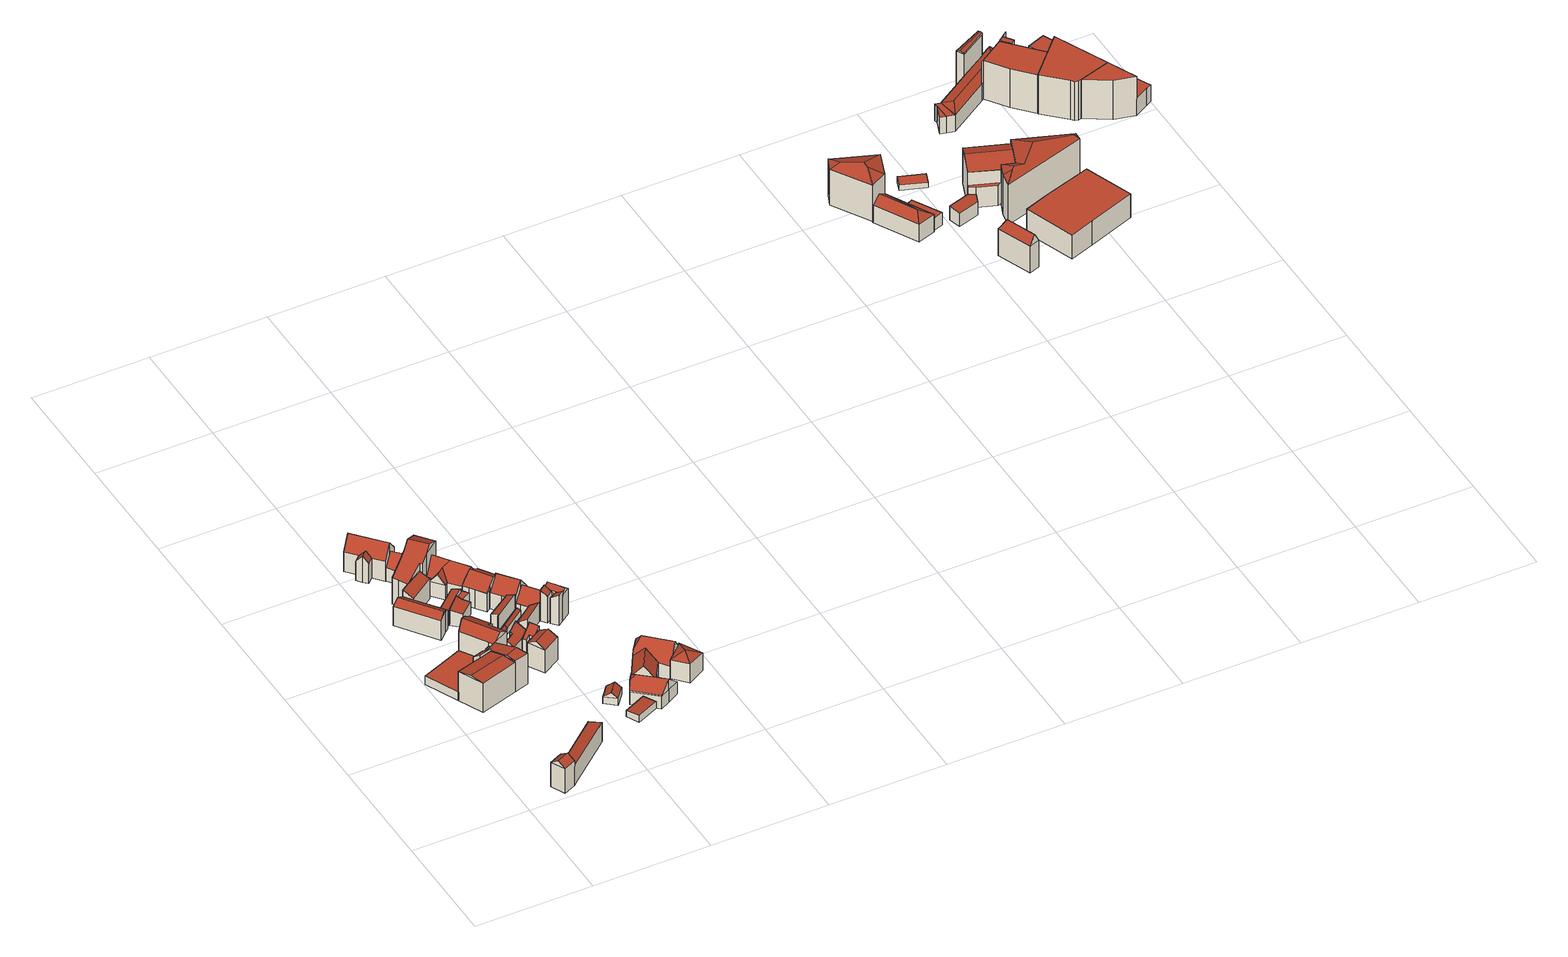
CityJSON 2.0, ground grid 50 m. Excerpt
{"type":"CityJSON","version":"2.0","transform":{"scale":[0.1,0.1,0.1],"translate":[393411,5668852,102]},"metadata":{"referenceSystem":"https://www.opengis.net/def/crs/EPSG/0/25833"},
"CityObjects":{
"building1":{"type":"Building","attributes":{"Dachtyp_tdc":"tdcGableRoof","Gemeindeschluessel":14627140,"Dachneigung":34.64,"QualitaetDacherkennung":59,"Geometrietyp2DReferenz":"3000","function":"31001_9998","roofType":"3100","measuredHeight":14.15},"geometry":[{"type":"MultiSurface","lod":"2","boundaries":[[[0,1,2,3]],[[1,4,5,2]],[[4,6,7,5]],[[6,0,3,7]],[[4,1,8]],[[0,6,9]],[[1,0,9,8]],[[6,4,8,9]],[[3,2,5,7]]],"semantics":{"surfaces":[{"type":"WallSurface"},{"type":"RoofSurface"},{"type":"GroundSurface"}],"values":[0,0,0,0,0,0,1,1,2]}}]},
"building2":{"type":"Building","attributes":{"Dachtyp_tdc":"tdcPolyFlatRoof","Gemeindeschluessel":14627140,"Dachneigung":19.7,"QualitaetDacherkennung":82,"Geometrietyp2DReferenz":"3000","function":"31001_9998","roofType":"2100","measuredHeight":9.51},"geometry":[{"type":"MultiSurface","lod":"2","boundaries":[[[10,11,12,13]],[[11,14,15,12]],[[14,16,17,15]],[[16,18,19,17]],[[18,10,13,19]],[[18,16,14,11,10]],[[13,12,15,17,19]]],"semantics":{"surfaces":[{"type":"WallSurface"},{"type":"RoofSurface"},{"type":"GroundSurface"}],"values":[0,0,0,0,0,1,2]}}]},
"building3":{"type":"Building","attributes":{"Dachtyp_tdc":"tdcPolyFlatRoof","Gemeindeschluessel":14627140,"Dachneigung":0,"QualitaetDacherkennung":61,"Geometrietyp2DReferenz":"3000","function":"31001_9998","roofType":"1000","measuredHeight":4.23},"geometry":[{"type":"MultiSurface","lod":"2","boundaries":[[[20,21,22,23]],[[21,24,25,22]],[[24,26,27,25]],[[26,28,29,27]],[[28,30,31,29]],[[30,32,33,31]],[[32,20,23,33]],[[32,30,28,26,24,21,20]],[[23,22,25,27,29,31,33]]],"semantics":{"surfaces":[{"type":"WallSurface"},{"type":"RoofSurface"},{"type":"GroundSurface"}],"values":[0,0,0,0,0,0,0,1,2]}}]},
"building4":{"type":"Building","attributes":{"Gemeindeschluessel":14627140,"Geometrietyp2DReferenz":"3000","function":"31001_9998","roofType":"9999"},"children":["building4-1","building4-2"]},
"building4-1":{"type":"BuildingPart","attributes":{"Dachtyp_tdc":"tdcPolyFlatRoof","Dachneigung":37.19,"QualitaetDacherkennung":50,"Geometrietyp2DReferenz":"3000","roofType":"2100","measuredHeight":15.18},"parents":["building4"],"geometry":[{"type":"MultiSurface","lod":"2","boundaries":[[[34,35,23,22,36]],[[35,37,33,23]],[[37,38,39,40,33]],[[38,37,35,34]],[[22,23,33,40]],[[36,39,38,34]],[[22,40,39,36]]],"semantics":{"surfaces":[{"type":"WallSurface"},{"type":"RoofSurface"},{"type":"GroundSurface"},{"type":"ClosureSurface"}],"values":[0,0,0,1,2,0,3]}}]},
"building4-2":{"type":"BuildingPart","attributes":{"Dachtyp_tdc":"tdcGableRoof","Dachneigung":10.59,"QualitaetDacherkennung":47,"Geometrietyp2DReferenz":"3000","roofType":"3100","measuredHeight":15.2},"parents":["building4"],"geometry":[{"type":"MultiSurface","lod":"2","boundaries":[[[39,41,42,40]],[[41,43,44,42]],[[43,45,25,44]],[[41,39,46]],[[45,43,47]],[[39,36,45,47,46]],[[43,41,46,47]],[[25,22,40,42,44]],[[22,25,45,36]],[[40,22,36,39]]],"semantics":{"surfaces":[{"type":"WallSurface"},{"type":"RoofSurface"},{"type":"GroundSurface"},{"type":"ClosureSurface"}],"values":[0,0,0,0,0,1,1,2,0,3]}}]},
"building5":{"type":"Building","attributes":{"Dachtyp_tdc":"tdcFreeFormRoof","Gemeindeschluessel":14627140,"Dachneigung":32.41,"QualitaetDacherkennung":77,"Geometrietyp2DReferenz":"3000","function":"31001_9998","roofType":"5000","measuredHeight":11.46},"geometry":[{"type":"MultiSurface","lod":"2","boundaries":[[[48,49,50,51]],[[49,52,53,50]],[[52,54,55,53]],[[54,56,57,55]],[[56,58,59,57]],[[58,48,51,59]],[[56,60,61,58]],[[54,52,49,48,61,60]],[[56,54,60]],[[48,58,61]],[[51,50,53,55,57,59]]],"semantics":{"surfaces":[{"type":"WallSurface"},{"type":"RoofSurface"},{"type":"GroundSurface"}],"values":[0,0,0,0,0,0,1,1,0,0,2]}}]},
"building6":{"type":"Building","attributes":{"Gemeindeschluessel":14627140,"Geometrietyp2DReferenz":"3000","function":"31001_9998","roofType":"9999"},"children":["building6-1","building6-2"]},
"building6-1":{"type":"BuildingPart","attributes":{"Dachtyp_tdc":"tdcGableRoof","Dachneigung":10.25,"QualitaetDacherkennung":32,"Geometrietyp2DReferenz":"3000","roofType":"3100","measuredHeight":15.79},"parents":["building6"],"geometry":[{"type":"MultiSurface","lod":"2","boundaries":[[[62,63,64,65]],[[63,66,67,68,64]],[[69,62,65,70]],[[66,63,71]],[[62,69,72]],[[63,62,72,71]],[[69,66,71,72]],[[65,64,68,73,70]],[[69,70,73,74,67,66]],[[74,73,68,67]]],"semantics":{"surfaces":[{"type":"WallSurface"},{"type":"RoofSurface"},{"type":"GroundSurface"},{"type":"ClosureSurface"}],"values":[0,0,0,0,0,1,1,2,0,3]}}]},
"building6-2":{"type":"BuildingPart","attributes":{"Dachtyp_tdc":"tdcPolyFlatRoof","Dachneigung":0,"QualitaetDacherkennung":42,"Geometrietyp2DReferenz":"3000","roofType":"1000","measuredHeight":11.57},"parents":["building6"],"geometry":[{"type":"MultiSurface","lod":"2","boundaries":[[[75,76,77,78]],[[76,74,73,77]],[[67,75,78,68]],[[67,74,76,75]],[[78,77,73,68]],[[68,73,74,67]]],"semantics":{"surfaces":[{"type":"WallSurface"},{"type":"RoofSurface"},{"type":"GroundSurface"},{"type":"ClosureSurface"}],"values":[0,0,0,1,2,3]}}]},
"building7":{"type":"Building","attributes":{"Dachtyp_tdc":"tdcFreeFormRoof","Gemeindeschluessel":14627140,"Dachneigung":32.97,"QualitaetDacherkennung":55,"Geometrietyp2DReferenz":"3000","function":"31001_9998","roofType":"5000","measuredHeight":16.34},"geometry":[{"type":"MultiSurface","lod":"2","boundaries":[[[79,80,81,82]],[[80,83,84,81]],[[83,85,70,84]],[[85,86,73,70]],[[86,87,77,73]],[[87,88,89,77]],[[88,90,91,89]],[[90,92,93,91]],[[92,94,95,93]],[[94,79,82,95]],[[87,86,85,96,97,88]],[[96,83,80,79,94,92,90,97]],[[85,83,96]],[[90,88,97]],[[82,81,84,70,73,77,89,91,93,95]]],"semantics":{"surfaces":[{"type":"WallSurface"},{"type":"RoofSurface"},{"type":"GroundSurface"}],"values":[0,0,0,0,0,0,0,0,0,0,1,1,0,0,2]}}]},
"building8":{"type":"Building","attributes":{"Dachtyp_tdc":"tdcPolyFlatRoof","Gemeindeschluessel":14627140,"Dachneigung":30.87,"QualitaetDacherkennung":63,"Geometrietyp2DReferenz":"3000","function":"31001_9998","roofType":"2100","measuredHeight":12.41},"geometry":[{"type":"MultiSurface","lod":"2","boundaries":[[[98,99,51,50]],[[99,100,101,51]],[[100,102,103,101]],[[102,104,105,103]],[[104,106,107,105]],[[106,98,50,107]],[[106,104,102,100,99,98]],[[50,51,101,103,105,107]]],"semantics":{"surfaces":[{"type":"WallSurface"},{"type":"RoofSurface"},{"type":"GroundSurface"}],"values":[0,0,0,0,0,0,1,2]}}]},
"building9":{"type":"Building","attributes":{"Gemeindeschluessel":14627140,"Geometrietyp2DReferenz":"3000","function":"31001_9998","roofType":"9999"},"children":["building9-1","building9-2"]},
"building9-1":{"type":"BuildingPart","attributes":{"Dachtyp_tdc":"tdcGableRoof","Dachneigung":47.04,"QualitaetDacherkennung":66,"Geometrietyp2DReferenz":"3000","roofType":"3100","measuredHeight":12.39},"parents":["building9"],"geometry":[{"type":"MultiSurface","lod":"2","boundaries":[[[108,109,110,111]],[[109,112,113,110]],[[112,114,115,113]],[[116,108,111,117]],[[118,119,114,112,109]],[[109,108,116,120,118]],[[111,110,113,115,121,117]],[[122,119,118]],[[121,115,114,119,122]],[[120,122,118]],[[121,122,120,116,117]]],"semantics":{"surfaces":[{"type":"WallSurface"},{"type":"RoofSurface"},{"type":"GroundSurface"},{"type":"ClosureSurface"}],"values":[0,0,0,0,1,1,2,0,3,0,3]}}]},
"building9-2":{"type":"BuildingPart","attributes":{"Dachtyp_tdc":"tdcGableRoof","Dachneigung":50.44,"QualitaetDacherkennung":79,"Geometrietyp2DReferenz":"3000","roofType":"3100","measuredHeight":15.25},"parents":["building9"],"geometry":[{"type":"MultiSurface","lod":"2","boundaries":[[[123,115,114]],[[123,124,125,115]],[[124,126,127,125]],[[126,128,129,127]],[[128,130,131,129]],[[130,132,133,131]],[[132,134,135,133]],[[134,120,117,135]],[[120,116,117]],[[132,130,128,126]],[[126,124,123,119,122,120,134,132]],[[121,115,125,127,129,131,133,135,117]],[[114,119,123]],[[115,121,122,119,114]],[[121,117,116,120,122]]],"semantics":{"surfaces":[{"type":"WallSurface"},{"type":"RoofSurface"},{"type":"GroundSurface"},{"type":"ClosureSurface"}],"values":[0,0,0,0,0,0,0,0,0,1,1,2,0,3,3]}}]},
"building10":{"type":"Building","attributes":{"Dachtyp_tdc":"tdcPolyFlatRoof","Gemeindeschluessel":14627140,"Dachneigung":6.23,"QualitaetDacherkennung":69,"Geometrietyp2DReferenz":"3000","function":"31001_9998","roofType":"2100","measuredHeight":4.16},"geometry":[{"type":"MultiSurface","lod":"2","boundaries":[[[136,137,138,139]],[[137,140,141,138]],[[140,142,143,141]],[[142,144,145,143]],[[144,146,147,145]],[[146,148,149,147]],[[148,150,151,149]],[[150,136,139,151]],[[150,148,146,144,142,140,137,136]],[[139,138,141,143,145,147,149,151]]],"semantics":{"surfaces":[{"type":"WallSurface"},{"type":"RoofSurface"},{"type":"GroundSurface"}],"values":[0,0,0,0,0,0,0,0,1,2]}}]},
"building11":{"type":"Building","attributes":{"Dachtyp_tdc":"tdcPolyFlatRoof","Gemeindeschluessel":14627140,"Dachneigung":0,"QualitaetDacherkennung":9,"Geometrietyp2DReferenz":"3000","function":"31001_9998","roofType":"1000","measuredHeight":3},"geometry":[{"type":"MultiSurface","lod":"2","boundaries":[[[152,153,154,155]],[[153,156,157,154]],[[156,158,159,157]],[[158,160,161,159]],[[160,162,163,161]],[[162,152,155,163]],[[162,160,158,156,153,152]],[[155,154,157,159,161,163]]],"semantics":{"surfaces":[{"type":"WallSurface"},{"type":"RoofSurface"},{"type":"GroundSurface"}],"values":[0,0,0,0,0,0,1,2]}}]},
"building12":{"type":"Building","attributes":{"Dachtyp_tdc":"tdcPolyFlatRoof","Gemeindeschluessel":14627140,"Dachneigung":12.43,"QualitaetDacherkennung":60,"Geometrietyp2DReferenz":"3000","function":"31001_9998","roofType":"2100","measuredHeight":7.39},"geometry":[{"type":"MultiSurface","lod":"2","boundaries":[[[164,165,166,167]],[[165,168,169,166]],[[168,170,171,169]],[[170,172,173,171]],[[172,164,167,173]],[[172,170,168,165,164]],[[167,166,169,171,173]]],"semantics":{"surfaces":[{"type":"WallSurface"},{"type":"RoofSurface"},{"type":"GroundSurface"}],"values":[0,0,0,0,0,1,2]}}]},
"building13":{"type":"Building","attributes":{"Dachtyp_tdc":"tdcPolyFlatRoof","Gemeindeschluessel":14627140,"Dachneigung":12.96,"QualitaetDacherkennung":74,"Geometrietyp2DReferenz":"3000","function":"31001_9998","roofType":"2100","measuredHeight":7.44},"geometry":[{"type":"MultiSurface","lod":"2","boundaries":[[[174,175,176,177]],[[175,178,179,176]],[[178,180,181,179]],[[180,182,183,181]],[[182,174,177,183]],[[182,180,178,175,174]],[[177,176,179,181,183]]],"semantics":{"surfaces":[{"type":"WallSurface"},{"type":"RoofSurface"},{"type":"GroundSurface"}],"values":[0,0,0,0,0,1,2]}}]},
"building14":{"type":"Building","attributes":{"Dachtyp_tdc":"tdcFreeFormRoof","Gemeindeschluessel":14627140,"Dachneigung":24.11,"QualitaetDacherkennung":52,"Geometrietyp2DReferenz":"3000","function":"31001_9998","roofType":"5000","measuredHeight":19.63},"geometry":[{"type":"MultiSurface","lod":"2","boundaries":[[[184,185,186,187]],[[185,188,189,186]],[[188,190,191,189]],[[190,192,193,191]],[[192,194,195,193]],[[194,196,197,195]],[[196,198,199,197]],[[198,200,201,199]],[[200,202,203,201]],[[202,204,205,203]],[[204,184,187,205]],[[198,196,206,207,188,185,184,204,202,200]],[[206,194,192,190,207]],[[196,194,206]],[[190,188,207]],[[187,186,189,191,193,195,197,199,201,203,205]]],"semantics":{"surfaces":[{"type":"WallSurface"},{"type":"RoofSurface"},{"type":"GroundSurface"}],"values":[0,0,0,0,0,0,0,0,0,0,0,1,1,0,0,2]}}]},
"building15":{"type":"Building","attributes":{"Dachtyp_tdc":"tdcPolyFlatRoof","Gemeindeschluessel":14627140,"Dachneigung":29.9,"QualitaetDacherkennung":61,"Geometrietyp2DReferenz":"3000","function":"31001_9998","roofType":"2100","measuredHeight":9.34},"geometry":[{"type":"MultiSurface","lod":"2","boundaries":[[[208,209,151,210]],[[209,211,149,151]],[[211,212,147,149]],[[212,213,145,147]],[[213,214,215,145]],[[214,216,217,215]],[[216,218,219,217]],[[218,208,210,219]],[[218,216,214,213,212,211,209,208]],[[210,151,149,147,145,215,217,219]]],"semantics":{"surfaces":[{"type":"WallSurface"},{"type":"RoofSurface"},{"type":"GroundSurface"}],"values":[0,0,0,0,0,0,0,0,1,2]}}]},
"building16":{"type":"Building","attributes":{"Dachtyp_tdc":"tdcGableRoof","Gemeindeschluessel":14627140,"Dachneigung":43.47,"QualitaetDacherkennung":67,"Geometrietyp2DReferenz":"3000","function":"31001_9998","roofType":"3100","measuredHeight":11.02},"geometry":[{"type":"MultiSurface","lod":"2","boundaries":[[[220,221,222,189]],[[221,223,224,222]],[[223,225,191,224]],[[225,220,189,191]],[[223,221,226]],[[220,225,227]],[[221,220,227,226]],[[225,223,226,227]],[[189,222,224,191]]],"semantics":{"surfaces":[{"type":"WallSurface"},{"type":"RoofSurface"},{"type":"GroundSurface"}],"values":[0,0,0,0,0,0,1,1,2]}}]},
"building17":{"type":"Building","attributes":{"Gemeindeschluessel":14627140,"Geometrietyp2DReferenz":"3000","function":"31001_9998","roofType":"9999"},"children":["building17-1","building17-2"]},
"building17-1":{"type":"BuildingPart","attributes":{"Dachtyp_tdc":"tdcGableRoof","Dachneigung":30.98,"QualitaetDacherkennung":49,"Geometrietyp2DReferenz":"3000","roofType":"3100","measuredHeight":13.5},"parents":["building17"],"geometry":[{"type":"MultiSurface","lod":"2","boundaries":[[[228,229,230,231]],[[229,232,233,230]],[[234,228,231,235]],[[232,229,236]],[[228,234,237]],[[229,228,237,236]],[[234,238,232,236,237]],[[231,230,233,239,235]],[[238,240,239,233,232]],[[234,235,239,240,238]]],"semantics":{"surfaces":[{"type":"WallSurface"},{"type":"RoofSurface"},{"type":"GroundSurface"},{"type":"ClosureSurface"}],"values":[0,0,0,0,0,1,1,2,0,3]}}]},
"building17-2":{"type":"BuildingPart","attributes":{"Dachtyp_tdc":"tdcPolyFlatRoof","Dachneigung":37.03,"QualitaetDacherkennung":57,"Geometrietyp2DReferenz":"3000","roofType":"2100","measuredHeight":13.39},"parents":["building17"],"geometry":[{"type":"MultiSurface","lod":"2","boundaries":[[[240,241,242,239]],[[241,243,244,242]],[[243,245,246,244]],[[245,247,248,246]],[[247,249,250,248]],[[249,251,234,235,250]],[[249,247,245,243,241,240,238,251]],[[235,239,242,244,246,248,250]],[[238,234,251]],[[240,239,235,234,238]]],"semantics":{"surfaces":[{"type":"WallSurface"},{"type":"RoofSurface"},{"type":"GroundSurface"},{"type":"ClosureSurface"}],"values":[0,0,0,0,0,0,1,2,0,3]}}]},
"building18":{"type":"Building","attributes":{"Dachtyp_tdc":"tdcPolyFlatRoof","Gemeindeschluessel":14627140,"Dachneigung":4.23,"QualitaetDacherkennung":77,"Geometrietyp2DReferenz":"3000","function":"31001_9998","roofType":"2100","measuredHeight":3.33},"geometry":[{"type":"MultiSurface","lod":"2","boundaries":[[[252,253,254,255]],[[253,256,257,254]],[[256,258,259,257]],[[258,252,255,259]],[[258,256,253,252]],[[255,254,257,259]]],"semantics":{"surfaces":[{"type":"WallSurface"},{"type":"RoofSurface"},{"type":"GroundSurface"}],"values":[0,0,0,0,1,2]}}]},
"building19":{"type":"Building","attributes":{"Dachtyp_tdc":"tdcPolyFlatRoof","Gemeindeschluessel":14627140,"Dachneigung":0,"QualitaetDacherkennung":37,"Geometrietyp2DReferenz":"3000","function":"31001_9998","roofType":"1000","measuredHeight":6.12},"geometry":[{"type":"MultiSurface","lod":"2","boundaries":[[[260,261,171,262]],[[261,263,169,171]],[[263,264,265,169]],[[264,266,267,265]],[[266,260,262,267]],[[266,264,263,261,260]],[[262,171,169,265,267]]],"semantics":{"surfaces":[{"type":"WallSurface"},{"type":"RoofSurface"},{"type":"GroundSurface"}],"values":[0,0,0,0,0,1,2]}}]},
"building20":{"type":"Building","attributes":{"Dachtyp_tdc":"tdcPolyFlatRoof","Gemeindeschluessel":14627140,"Dachneigung":22.73,"QualitaetDacherkennung":58,"Geometrietyp2DReferenz":"3000","function":"31001_9998","roofType":"2100","measuredHeight":6.71},"geometry":[{"type":"MultiSurface","lod":"2","boundaries":[[[268,269,270,271]],[[269,272,273,270]],[[272,274,275,273]],[[274,276,277,275]],[[276,268,271,277]],[[276,274,272,269,268]],[[271,270,273,275,277]]],"semantics":{"surfaces":[{"type":"WallSurface"},{"type":"RoofSurface"},{"type":"GroundSurface"}],"values":[0,0,0,0,0,1,2]}}]},
"building21":{"type":"Building","attributes":{"Dachtyp_tdc":"tdcGableRoof","Gemeindeschluessel":14627140,"Dachneigung":38.33,"QualitaetDacherkennung":86,"Geometrietyp2DReferenz":"3000","function":"31001_9998","roofType":"3100","measuredHeight":5.64},"geometry":[{"type":"MultiSurface","lod":"2","boundaries":[[[278,279,280,281]],[[279,282,283,280]],[[282,284,285,283]],[[284,278,281,285]],[[282,279,286]],[[278,284,287]],[[279,278,287,286]],[[284,282,286,287]],[[281,280,283,285]]],"semantics":{"surfaces":[{"type":"WallSurface"},{"type":"RoofSurface"},{"type":"GroundSurface"}],"values":[0,0,0,0,0,0,1,1,2]}}]},
"building22":{"type":"Building","attributes":{"Dachtyp_tdc":"tdcFreeFormRoof","Gemeindeschluessel":14627140,"Dachneigung":53.68,"QualitaetDacherkennung":19,"Geometrietyp2DReferenz":"3000","function":"31001_9998","roofType":"5000","measuredHeight":4.37},"geometry":[{"type":"MultiSurface","lod":"2","boundaries":[[[288,289,290,291]],[[289,292,293,290]],[[292,294,295,293]],[[294,296,297,295]],[[296,298,299,297]],[[298,300,301,299]],[[300,288,291,301]],[[302,303,300,298]],[[304,302,298,296]],[[305,304,296,294]],[[305,294,292]],[[304,305,302]],[[292,302,305]],[[292,303,302]],[[289,303,292]],[[303,289,288]],[[303,288,300]],[[291,290,293,295,297,299,301]]],"semantics":{"surfaces":[{"type":"WallSurface"},{"type":"RoofSurface"},{"type":"GroundSurface"}],"values":[0,0,0,0,0,0,0,1,1,1,1,1,1,1,1,1,0,2]}}]},
"building23":{"type":"Building","attributes":{"Dachtyp_tdc":"tdcPolyFlatRoof","Gemeindeschluessel":14627140,"Dachneigung":23.87,"QualitaetDacherkennung":62,"Geometrietyp2DReferenz":"3000","function":"31001_9998","roofType":"2100","measuredHeight":10.45},"geometry":[{"type":"MultiSurface","lod":"2","boundaries":[[[306,307,308,159]],[[307,309,310,308]],[[309,311,312,310]],[[311,313,314,312]],[[313,315,161,314]],[[315,306,159,161]],[[315,313,311,309,307,306]],[[159,308,310,312,314,161]]],"semantics":{"surfaces":[{"type":"WallSurface"},{"type":"RoofSurface"},{"type":"GroundSurface"}],"values":[0,0,0,0,0,0,1,2]}}]},
"building24":{"type":"Building","attributes":{"Dachtyp_tdc":"tdcFreeFormRoof","Gemeindeschluessel":14627140,"Dachneigung":52.09,"QualitaetDacherkennung":48,"Geometrietyp2DReferenz":"3000","function":"31001_9998","roofType":"5000","measuredHeight":13.7},"geometry":[{"type":"MultiSurface","lod":"2","boundaries":[[[316,317,318,319]],[[317,320,321,318]],[[320,322,323,321]],[[322,324,325,323]],[[324,326,327,325]],[[326,328,329,327]],[[328,330,331,329]],[[330,316,319,331]],[[332,333,330,328]],[[334,335,332,328,326]],[[334,326,324]],[[336,337,335,334,324,322]],[[336,322,320]],[[337,336,320,317]],[[333,332,335,337,317,316]],[[333,316,330]],[[319,318,321,323,325,327,329,331]]],"semantics":{"surfaces":[{"type":"WallSurface"},{"type":"RoofSurface"},{"type":"GroundSurface"}],"values":[0,0,0,0,0,0,0,0,1,1,0,1,0,1,1,0,2]}}]},
"building25":{"type":"Building","attributes":{"Dachtyp_tdc":"tdcPolyFlatRoof","Gemeindeschluessel":14627140,"Dachneigung":32.77,"QualitaetDacherkennung":75,"Geometrietyp2DReferenz":"3000","function":"31001_9998","roofType":"2100","measuredHeight":9.25},"geometry":[{"type":"MultiSurface","lod":"2","boundaries":[[[338,339,340,341]],[[339,342,343,340]],[[342,344,345,343]],[[344,346,347,345]],[[346,338,341,347]],[[346,344,342,339,338]],[[341,340,343,345,347]]],"semantics":{"surfaces":[{"type":"WallSurface"},{"type":"RoofSurface"},{"type":"GroundSurface"}],"values":[0,0,0,0,0,1,2]}}]},
"building26":{"type":"Building","attributes":{"Dachtyp_tdc":"tdcFreeFormRoof","Gemeindeschluessel":14627140,"Dachneigung":34.67,"QualitaetDacherkennung":71,"Geometrietyp2DReferenz":"3000","function":"31001_9998","roofType":"5000","measuredHeight":13.09},"geometry":[{"type":"MultiSurface","lod":"2","boundaries":[[[348,349,350,351]],[[349,352,353,350]],[[352,354,355,353]],[[354,356,357,355]],[[356,358,359,357]],[[358,360,361,359]],[[360,362,363,361]],[[362,348,351,363]],[[364,365,366,367,368,362,360,369]],[[370,367,366,352]],[[349,370,352]],[[348,368,367,370,349]],[[358,369,360]],[[356,364,369,358]],[[362,368,348]],[[354,365,364,356]],[[352,366,365,354]],[[351,350,353,355,357,359,361,363]]],"semantics":{"surfaces":[{"type":"WallSurface"},{"type":"RoofSurface"},{"type":"GroundSurface"}],"values":[0,0,0,0,0,0,0,0,1,1,0,0,0,0,0,0,0,2]}}]},
"building27":{"type":"Building","attributes":{"Dachtyp_tdc":"tdcFreeFormRoof","Gemeindeschluessel":14627140,"Dachneigung":44.54,"QualitaetDacherkennung":56,"Geometrietyp2DReferenz":"3000","function":"31001_9998","roofType":"5000","measuredHeight":11.36},"geometry":[{"type":"MultiSurface","lod":"2","boundaries":[[[371,372,373,374]],[[372,375,376,373]],[[375,377,378,376]],[[377,379,380,378]],[[379,381,382,380]],[[381,383,384,382]],[[383,371,374,384]],[[385,386,387]],[[386,388,389,390,387]],[[383,381,379,391,385,387,390]],[[377,391,379]],[[383,390,371]],[[371,390,389,372]],[[372,389,388,375]],[[375,388,386,385,391,377]],[[374,373,376,378,380,382,384]]],"semantics":{"surfaces":[{"type":"WallSurface"},{"type":"RoofSurface"},{"type":"GroundSurface"}],"values":[0,0,0,0,0,0,0,1,1,1,0,0,0,0,0,2]}}]},
"building28":{"type":"Building","attributes":{"Dachtyp_tdc":"tdcFreeFormRoof","Gemeindeschluessel":14627140,"Dachneigung":52.06,"QualitaetDacherkennung":32,"Geometrietyp2DReferenz":"3000","function":"31001_9998","roofType":"5000","measuredHeight":14.14},"geometry":[{"type":"MultiSurface","lod":"2","boundaries":[[[392,393,394,395]],[[393,396,397,394]],[[396,398,399,397]],[[398,400,401,399]],[[400,402,403,401]],[[402,404,405,403]],[[404,406,407,405]],[[406,408,409,407]],[[408,392,395,409]],[[404,402,400,398]],[[398,396,393,392,408,406,404]],[[395,394,397,399,401,403,405,407,409]]],"semantics":{"surfaces":[{"type":"WallSurface"},{"type":"RoofSurface"},{"type":"GroundSurface"}],"values":[0,0,0,0,0,0,0,0,0,1,1,2]}}]},
"building29":{"type":"Building","attributes":{"Dachtyp_tdc":"tdcGableRoof","Gemeindeschluessel":14627140,"Dachneigung":47.87,"QualitaetDacherkennung":87,"Geometrietyp2DReferenz":"3000","function":"31001_9998","roofType":"3100","measuredHeight":12.25},"geometry":[{"type":"MultiSurface","lod":"2","boundaries":[[[410,411,412,413]],[[411,414,415,412]],[[414,416,417,415]],[[416,418,419,417]],[[418,410,413,419]],[[420,421,422,423]],[[424,425,411,422,421]],[[414,425,424,416]],[[411,425,414]],[[416,424,421,420,418]],[[410,423,422,411]],[[418,420,423,410]],[[413,412,415,417,419]]],"semantics":{"surfaces":[{"type":"WallSurface"},{"type":"RoofSurface"},{"type":"GroundSurface"}],"values":[0,0,0,0,0,1,1,0,0,0,0,0,2]}}]},
"building30":{"type":"Building","attributes":{"Dachtyp_tdc":"tdcFreeFormRoof","Gemeindeschluessel":14627140,"Dachneigung":51.05,"QualitaetDacherkennung":68,"Geometrietyp2DReferenz":"3000","function":"31001_9998","roofType":"5000","measuredHeight":11.52},"geometry":[{"type":"MultiSurface","lod":"2","boundaries":[[[426,427,428,403]],[[427,429,430,428]],[[429,431,432,430]],[[431,433,434,432]],[[433,435,436,434]],[[435,437,407,436]],[[437,426,403,407]],[[438,439,440,441,442,443,444]],[[445,444,443,427]],[[426,445,427]],[[437,438,444,445,426]],[[429,442,441,431]],[[427,443,442,429]],[[431,441,440,433]],[[433,440,439,435]],[[435,439,438,437]],[[403,428,430,432,434,436,407]]],"semantics":{"surfaces":[{"type":"WallSurface"},{"type":"RoofSurface"},{"type":"GroundSurface"}],"values":[0,0,0,0,0,0,0,1,1,0,0,0,0,0,0,0,2]}}]},
"building31":{"type":"Building","attributes":{"Gemeindeschluessel":14627140,"Geometrietyp2DReferenz":"3000","function":"31001_9998","roofType":"9999"},"children":["building31-1","building31-2","building31-3"]},
"building31-1":{"type":"BuildingPart","attributes":{"Dachtyp_tdc":"tdcGableRoof","Dachneigung":41.32,"QualitaetDacherkennung":52,"Geometrietyp2DReferenz":"3000","roofType":"3100","measuredHeight":14.47},"parents":["building31"],"geometry":[{"type":"MultiSurface","lod":"2","boundaries":[[[446,447,448,449]],[[450,451,452,453]],[[454,455,428,456]],[[455,446,449,428]],[[457,455,458,459]],[[460,461,462,463,464,465,459,458]],[[446,457,459,465,447]],[[450,466,463,462,467,451]],[[454,460,458,455]],[[455,457,446]],[[449,448,453,452,456,428]],[[453,448,447,450]],[[456,452,451,454]],[[463,466,464]],[[447,465,464,466,450]],[[461,467,462]],[[451,467,461,460,454]]],"semantics":{"surfaces":[{"type":"WallSurface"},{"type":"RoofSurface"},{"type":"GroundSurface"},{"type":"ClosureSurface"}],"values":[0,0,0,0,1,1,0,0,0,0,2,3,3,0,3,0,3]}}]},
"building31-2":{"type":"BuildingPart","attributes":{"Dachtyp_tdc":"tdcPolyFlatRoof","Dachneigung":32.06,"QualitaetDacherkennung":67,"Geometrietyp2DReferenz":"3000","roofType":"2100","measuredHeight":14.49},"parents":["building31"],"geometry":[{"type":"MultiSurface","lod":"2","boundaries":[[[468,469,470,471]],[[469,466,450,453,470]],[[472,468,471,448,447,465]],[[472,464,466,469,468]],[[471,470,453,448]],[[465,464,472]],[[447,448,453,450]],[[447,450,466,464,465]]],"semantics":{"surfaces":[{"type":"WallSurface"},{"type":"RoofSurface"},{"type":"GroundSurface"},{"type":"ClosureSurface"}],"values":[0,0,0,1,2,0,3,3]}}]},
"building31-3":{"type":"BuildingPart","attributes":{"Dachtyp_tdc":"tdcPolyFlatRoof","Dachneigung":38.25,"QualitaetDacherkennung":59,"Geometrietyp2DReferenz":"3000","roofType":"2100","measuredHeight":15.01},"parents":["building31"],"geometry":[{"type":"MultiSurface","lod":"2","boundaries":[[[473,474,430,475]],[[474,476,460,454,456,430]],[[467,473,475,452,451]],[[467,461,476,474,473]],[[475,430,456,452]],[[461,460,476]],[[451,452,456,454]],[[467,451,454,460,461]]],"semantics":{"surfaces":[{"type":"WallSurface"},{"type":"RoofSurface"},{"type":"GroundSurface"},{"type":"ClosureSurface"}],"values":[0,0,0,1,2,0,3,3]}}]},
"building32":{"type":"Building","attributes":{"Dachtyp_tdc":"tdcFreeFormRoof","Gemeindeschluessel":14627140,"Dachneigung":48.33,"QualitaetDacherkennung":59,"Geometrietyp2DReferenz":"3000","function":"31001_9998","roofType":"5000","measuredHeight":13.54},"geometry":[{"type":"MultiSurface","lod":"2","boundaries":[[[477,478,479,480]],[[478,481,482,479]],[[481,483,484,482]],[[483,477,480,484]],[[483,485,486]],[[478,487,486,485,481]],[[487,477,483,486]],[[478,477,487]],[[483,481,485]],[[480,479,482,484]]],"semantics":{"surfaces":[{"type":"WallSurface"},{"type":"RoofSurface"},{"type":"GroundSurface"}],"values":[0,0,0,0,1,1,1,0,0,2]}}]},
"building33":{"type":"Building","attributes":{"Dachtyp_tdc":"tdcTentRoof","Gemeindeschluessel":14627140,"Dachneigung":30.27,"QualitaetDacherkennung":12,"Geometrietyp2DReferenz":"3000","function":"31001_9998","roofType":"3500","measuredHeight":11.32},"geometry":[{"type":"MultiSurface","lod":"2","boundaries":[[[488,489,490,491]],[[489,492,493,490]],[[492,494,495,493]],[[494,488,491,495]],[[489,488,496]],[[492,489,496]],[[494,492,496]],[[488,494,496]],[[491,490,493,495]]],"semantics":{"surfaces":[{"type":"WallSurface"},{"type":"RoofSurface"},{"type":"GroundSurface"}],"values":[0,0,0,0,1,1,1,1,2]}}]},
"building34":{"type":"Building","attributes":{"Dachtyp_tdc":"tdcFreeFormRoof","Gemeindeschluessel":14627140,"Dachneigung":22.08,"QualitaetDacherkennung":12,"Geometrietyp2DReferenz":"3000","function":"31001_9998","roofType":"5000","measuredHeight":20.25},"geometry":[{"type":"MultiSurface","lod":"2","boundaries":[[[497,498,499,500]],[[498,501,502,499]],[[501,503,504,502]],[[503,505,506,504]],[[505,497,500,506]],[[507,508,505,503]],[[509,507,503,501]],[[509,501,498]],[[508,507,509,498,497]],[[508,497,505]],[[500,499,502,504,506]]],"semantics":{"surfaces":[{"type":"WallSurface"},{"type":"RoofSurface"},{"type":"GroundSurface"}],"values":[0,0,0,0,0,1,1,1,1,1,2]}}]},
"building35":{"type":"Building","attributes":{"Dachtyp_tdc":"tdcFreeFormRoof","Gemeindeschluessel":14627140,"Dachneigung":33.49,"QualitaetDacherkennung":51,"Geometrietyp2DReferenz":"3000","function":"31001_9998","roofType":"5000","measuredHeight":11.23},"geometry":[{"type":"MultiSurface","lod":"2","boundaries":[[[510,511,512,513]],[[511,514,515,512]],[[514,516,517,515]],[[516,518,519,517]],[[518,510,513,519]],[[520,518,516]],[[514,520,516]],[[511,520,514]],[[520,511,521]],[[521,511,510]],[[520,521,510,518]],[[513,512,515,517,519]]],"semantics":{"surfaces":[{"type":"WallSurface"},{"type":"RoofSurface"},{"type":"GroundSurface"}],"values":[0,0,0,0,0,1,1,1,1,0,1,2]}}]},
"building36":{"type":"Building","attributes":{"Dachtyp_tdc":"tdcPolyFlatRoof","Gemeindeschluessel":14627140,"Dachneigung":0,"QualitaetDacherkennung":35,"Geometrietyp2DReferenz":"3000","function":"31001_9998","roofType":"1000","measuredHeight":6.03},"geometry":[{"type":"MultiSurface","lod":"2","boundaries":[[[522,523,524,525]],[[523,526,527,524]],[[526,528,529,527]],[[528,522,525,529]],[[528,526,523,522]],[[525,524,527,529]]],"semantics":{"surfaces":[{"type":"WallSurface"},{"type":"RoofSurface"},{"type":"GroundSurface"}],"values":[0,0,0,0,1,2]}}]},
"building37":{"type":"Building","attributes":{"Dachtyp_tdc":"tdcFreeFormRoof","Gemeindeschluessel":14627140,"Dachneigung":60.28,"QualitaetDacherkennung":8,"Geometrietyp2DReferenz":"3000","function":"31001_9998","roofType":"5000","measuredHeight":17.2},"geometry":[{"type":"MultiSurface","lod":"2","boundaries":[[[530,531,532,533]],[[531,534,535,532]],[[534,536,537,535]],[[536,530,533,537]],[[538,536,534]],[[539,538,534,531]],[[539,531,530]],[[538,539,530,536]],[[533,532,535,537]]],"semantics":{"surfaces":[{"type":"WallSurface"},{"type":"RoofSurface"},{"type":"GroundSurface"}],"values":[0,0,0,0,1,1,0,1,2]}}]},
"building38":{"type":"Building","attributes":{"Dachtyp_tdc":"tdcPolyFlatRoof","Gemeindeschluessel":14627140,"Dachneigung":0,"QualitaetDacherkennung":85,"Geometrietyp2DReferenz":"3000","function":"31001_9998","roofType":"1000","measuredHeight":2.63},"geometry":[{"type":"MultiSurface","lod":"2","boundaries":[[[540,541,542,543]],[[541,544,545,542]],[[544,546,547,545]],[[546,540,543,547]],[[546,544,541,540]],[[543,542,545,547]]],"semantics":{"surfaces":[{"type":"WallSurface"},{"type":"RoofSurface"},{"type":"GroundSurface"}],"values":[0,0,0,0,1,2]}}]},
"building39":{"type":"Building","attributes":{"Dachtyp_tdc":"tdcPolyFlatRoof","Gemeindeschluessel":14627140,"Dachneigung":5.03,"QualitaetDacherkennung":57,"Geometrietyp2DReferenz":"3000","function":"31001_9998","roofType":"2100","measuredHeight":6.78},"geometry":[{"type":"MultiSurface","lod":"2","boundaries":[[[548,549,550,551]],[[549,552,553,550]],[[552,554,555,553]],[[554,556,557,555]],[[556,548,551,557]],[[556,554,552,549,548]],[[551,550,553,555,557]]],"semantics":{"surfaces":[{"type":"WallSurface"},{"type":"RoofSurface"},{"type":"GroundSurface"}],"values":[0,0,0,0,0,1,2]}}]},
"building40":{"type":"Building","attributes":{"Gemeindeschluessel":14627140,"Geometrietyp2DReferenz":"3000","function":"31001_9998","roofType":"9999"},"children":["building40-1","building40-2"]},
"building40-1":{"type":"BuildingPart","attributes":{"Dachtyp_tdc":"tdcPolyFlatRoof","Dachneigung":21.62,"QualitaetDacherkennung":13,"Geometrietyp2DReferenz":"3000","roofType":"2100","measuredHeight":10.13},"parents":["building40"],"geometry":[{"type":"MultiSurface","lod":"2","boundaries":[[[558,559,560,561]],[[559,562,563,560]],[[562,564,565,563]],[[566,558,561,567]],[[566,564,562,559,558]],[[561,560,563,565,567]],[[567,565,564,566]]],"semantics":{"surfaces":[{"type":"WallSurface"},{"type":"RoofSurface"},{"type":"GroundSurface"},{"type":"ClosureSurface"}],"values":[0,0,0,0,1,2,3]}}]},
"building40-2":{"type":"BuildingPart","attributes":{"Dachtyp_tdc":"tdcGableRoof","Dachneigung":20.29,"QualitaetDacherkennung":63,"Geometrietyp2DReferenz":"3000","roofType":"3100","measuredHeight":19.08},"parents":["building40"],"geometry":[{"type":"MultiSurface","lod":"2","boundaries":[[[568,569,570,565,564]],[[569,571,572,570]],[[571,573,574,572]],[[573,575,566,567,574]],[[576,573,577,578,579]],[[580,578,577,581]],[[571,581,577,573]],[[569,580,581,571]],[[568,579,578,580,569]],[[575,576,579,568]],[[573,576,575]],[[567,565,570,572,574]],[[564,566,575,568]],[[564,565,567,566]]],"semantics":{"surfaces":[{"type":"WallSurface"},{"type":"RoofSurface"},{"type":"GroundSurface"},{"type":"ClosureSurface"}],"values":[0,0,0,0,1,1,0,0,0,0,0,2,0,3]}}]},
"building41":{"type":"Building","attributes":{"Dachtyp_tdc":"tdcPolyFlatRoof","Gemeindeschluessel":14627140,"Dachneigung":0,"QualitaetDacherkennung":30,"Geometrietyp2DReferenz":"3000","function":"31001_2461","roofType":"1000","measuredHeight":11.58},"geometry":[{"type":"MultiSurface","lod":"2","boundaries":[[[582,583,584,585]],[[583,586,587,584]],[[586,588,589,587]],[[588,590,591,589]],[[590,592,593,591]],[[592,582,585,593]],[[592,590,588,586,583,582]],[[585,584,587,589,591,593]]],"semantics":{"surfaces":[{"type":"WallSurface"},{"type":"RoofSurface"},{"type":"GroundSurface"}],"values":[0,0,0,0,0,0,1,2]}}]},
"building42":{"type":"Building","attributes":{"Dachtyp_tdc":"tdcFreeFormRoof","Gemeindeschluessel":14627140,"Dachneigung":28.98,"QualitaetDacherkennung":33,"Geometrietyp2DReferenz":"3000","function":"31001_9998","roofType":"5000","measuredHeight":23.68},"geometry":[{"type":"MultiSurface","lod":"2","boundaries":[[[594,595,596,597]],[[595,598,599,596]],[[598,600,601,599]],[[600,602,603,601]],[[602,604,605,603]],[[604,606,607,605]],[[606,594,597,607]],[[608,606,604]],[[609,610,611,612,608,604,602]],[[609,602,600]],[[610,609,600,598]],[[611,610,598,595]],[[612,611,595,594]],[[608,612,594,606]],[[597,596,599,601,603,605,607]]],"semantics":{"surfaces":[{"type":"WallSurface"},{"type":"RoofSurface"},{"type":"GroundSurface"}],"values":[0,0,0,0,0,0,0,1,1,1,1,1,1,1,2]}}]},
"building43":{"type":"Building","attributes":{"Gemeindeschluessel":14627140,"Geometrietyp2DReferenz":"3000","function":"31001_9998","roofType":"9999"},"children":["building43-1","building43-2","building43-3","building43-4","building43-5","building43-6","building43-7","building43-8","building43-9"]},
"building43-1":{"type":"BuildingPart","attributes":{"Dachtyp_tdc":"tdcPolyFlatRoof","Dachneigung":0,"QualitaetDacherkennung":66,"Geometrietyp2DReferenz":"3000","roofType":"1000","measuredHeight":7.94},"parents":["building43"],"geometry":[{"type":"MultiSurface","lod":"2","boundaries":[[[613,614,615,616]],[[617,613,616,618]],[[617,614,613]],[[616,615,618]],[[618,615,614,617]]],"semantics":{"surfaces":[{"type":"WallSurface"},{"type":"RoofSurface"},{"type":"GroundSurface"},{"type":"ClosureSurface"}],"values":[0,0,1,2,3]}}]},
"building43-2":{"type":"BuildingPart","attributes":{"Dachtyp_tdc":"tdcPolyFlatRoof","Dachneigung":0,"QualitaetDacherkennung":77,"Geometrietyp2DReferenz":"3000","roofType":"1000","measuredHeight":7.96},"parents":["building43"],"geometry":[{"type":"MultiSurface","lod":"2","boundaries":[[[619,617,618,620,621]],[[622,623,615,614]],[[622,624,625,626,623]],[[624,622,614,617,619]],[[620,618,615,623,626]],[[614,615,618,617]],[[621,625,624,619]],[[621,620,626,625]]],"semantics":{"surfaces":[{"type":"WallSurface"},{"type":"RoofSurface"},{"type":"GroundSurface"},{"type":"ClosureSurface"}],"values":[0,0,0,1,2,3,0,3]}}]},
"building43-3":{"type":"BuildingPart","attributes":{"Dachtyp_tdc":"tdcFreeFormRoof","Dachneigung":10.96,"QualitaetDacherkennung":23,"Geometrietyp2DReferenz":"3000","roofType":"5000","measuredHeight":8.64},"parents":["building43"],"geometry":[{"type":"MultiSurface","lod":"2","boundaries":[[[627,628,629,630]],[[628,631,632,629]],[[633,621,620,634]],[[625,635,636,626]],[[625,621,637]],[[621,633,638,631,639,637]],[[631,628,639]],[[628,627,640,635,625,637,639]],[[641,630,629,632,642,634,620,626,636]],[[627,630,641,640]],[[642,632,631,638]],[[634,642,638,633]],[[626,620,621,625]],[[641,636,635,640]]],"semantics":{"surfaces":[{"type":"WallSurface"},{"type":"RoofSurface"},{"type":"GroundSurface"},{"type":"ClosureSurface"}],"values":[0,0,0,0,1,1,1,1,2,3,3,3,3,3]}}]},
"building43-4":{"type":"BuildingPart","attributes":{"Dachtyp_tdc":"tdcPolyFlatRoof","Dachneigung":0,"QualitaetDacherkennung":68,"Geometrietyp2DReferenz":"3000","roofType":"1000","measuredHeight":18.9},"parents":["building43"],"geometry":[{"type":"MultiSurface","lod":"2","boundaries":[[[643,644,645,646,647]],[[644,648,649,645]],[[648,644,643,650]],[[651,646,645,649]],[[647,652,650,643]],[[647,646,651,652]],[[651,649,648,650,652]]],"semantics":{"surfaces":[{"type":"WallSurface"},{"type":"RoofSurface"},{"type":"GroundSurface"},{"type":"ClosureSurface"}],"values":[0,0,1,2,0,3,3]}}]},
"building43-5":{"type":"BuildingPart","attributes":{"Dachtyp_tdc":"tdcPolyFlatRoof","Dachneigung":0,"QualitaetDacherkennung":57,"Geometrietyp2DReferenz":"3000","roofType":"1000","measuredHeight":18.91},"parents":["building43"],"geometry":[{"type":"MultiSurface","lod":"2","boundaries":[[[653,654,655,656]],[[654,657,658,659,655]],[[660,661,649,648]],[[660,662,663,661]],[[662,664,665,663]],[[664,666,667,665]],[[666,668,669,667]],[[668,666,664,662,660,648,650,657,654,653]],[[656,655,659,651,649,661,663,665,667,669]],[[652,658,657,650]],[[652,651,659,658]],[[648,649,651,652,650]],[[656,669,668,653]]],"semantics":{"surfaces":[{"type":"WallSurface"},{"type":"RoofSurface"},{"type":"GroundSurface"},{"type":"ClosureSurface"}],"values":[0,0,0,0,0,0,0,1,2,0,3,3,3]}}]},
"building43-6":{"type":"BuildingPart","attributes":{"Dachtyp_tdc":"tdcPolyFlatRoof","Dachneigung":0,"QualitaetDacherkennung":46,"Geometrietyp2DReferenz":"3000","roofType":"1000","measuredHeight":8.14},"parents":["building43"],"geometry":[{"type":"MultiSurface","lod":"2","boundaries":[[[658,670,655,659]],[[670,671,672,655]],[[671,673,674,672]],[[673,675,676,674]],[[675,677,678,676]],[[677,679,680,678]],[[679,681,682,680]],[[681,683,684,682]],[[683,647,646,684]],[[647,683,681,679,677,675,673,671,670,658,652]],[[651,659,655,672,674,676,678,680,682,684,646]],[[659,651,652,658]],[[651,646,647,652]]],"semantics":{"surfaces":[{"type":"WallSurface"},{"type":"RoofSurface"},{"type":"GroundSurface"},{"type":"ClosureSurface"}],"values":[0,0,0,0,0,0,0,0,0,1,2,3,3]}}]},
"building43-7":{"type":"BuildingPart","attributes":{"Dachtyp_tdc":"tdcGableRoof","Dachneigung":22.57,"QualitaetDacherkennung":57,"Geometrietyp2DReferenz":"3000","roofType":"3100","measuredHeight":19.06},"parents":["building43"],"geometry":[{"type":"MultiSurface","lod":"2","boundaries":[[[685,686,627,630,687]],[[688,636,635]],[[688,689,690,636]],[[689,685,687,690]],[[689,691,692,693]],[[694,695,692,691,696]],[[697,694,696,688]],[[688,696,691,689]],[[686,695,694,697]],[[685,693,692,695,686]],[[689,693,685]],[[687,630,641,636,690]],[[640,627,686,697]],[[640,641,630,627]],[[635,640,697,688]],[[635,636,641,640]]],"semantics":{"surfaces":[{"type":"WallSurface"},{"type":"RoofSurface"},{"type":"GroundSurface"},{"type":"ClosureSurface"}],"values":[0,0,0,0,1,1,0,0,0,0,0,2,0,3,0,3]}}]},
"building43-8":{"type":"BuildingPart","attributes":{"Dachtyp_tdc":"tdcPolyFlatRoof","Dachneigung":11.12,"QualitaetDacherkennung":63,"Geometrietyp2DReferenz":"3000","roofType":"2100","measuredHeight":20.02},"parents":["building43"],"geometry":[{"type":"MultiSurface","lod":"2","boundaries":[[[698,699,700,632,631]],[[699,701,702,700]],[[701,703,704,705,702]],[[706,703,701,699,698]],[[632,700,702,705,642]],[[707,704,703,706]],[[707,638,642,705,704]],[[631,638,707,706,698]],[[631,632,642,638]]],"semantics":{"surfaces":[{"type":"WallSurface"},{"type":"RoofSurface"},{"type":"GroundSurface"},{"type":"ClosureSurface"}],"values":[0,0,0,1,2,0,3,0,3]}}]},
"building43-9":{"type":"BuildingPart","attributes":{"Dachtyp_tdc":"tdcPolyFlatRoof","Dachneigung":0,"QualitaetDacherkennung":76,"Geometrietyp2DReferenz":"3000","roofType":"1000","measuredHeight":18.91},"parents":["building43"],"geometry":[{"type":"MultiSurface","lod":"2","boundaries":[[[708,709,669,668]],[[708,710,711,712,709]],[[713,633,634,633]],[[704,653,656,705]],[[653,704,707,710,713,710,708,668]],[[669,709,712,634,712,642,705,656]],[[633,711,710,713]],[[634,712,711,633]],[[638,711,710,707]],[[642,712,711,638]],[[705,642,638,707,704]],[[668,669,656,653]]],"semantics":{"surfaces":[{"type":"WallSurface"},{"type":"RoofSurface"},{"type":"GroundSurface"},{"type":"ClosureSurface"}],"values":[0,0,0,0,1,2,0,0,0,3,3,3]}}]}
},
"vertices":[
[125,63,143],[180,88,143],[180,88,25],[125,63,25],[207,26,144],[207,26,25],[153,3,144],[153,3,25],[194,56,167],[139,32,167],
[180,88,100],[199,96,102],[199,96,28],[180,88,28],[385,250,102],[385,250,28],[416,201,122],[416,201,28],[207,26,123],[207,26,28],
[166,752,53],[176,716,53],[176,716,11],[166,752,11],[66,683,53],[66,683,11],[1,825,53],[1,825,11],[182,897,53],[182,897,11],[251,788,53],[251,788,11],[213,766,53],[213,766,11],
[176,716,163],[166,752,134],[176,716,152],[213,766,134],[229,732,163],[229,732,152],[229,732,11],
[278,628,153],[278,628,11],[115,578,152],[115,578,11],[66,683,152],[253,679,163],[91,630,163],
[119,1220,102],[146,1184,102],[146,1184,10],[119,1220,10],[229,1072,102],[229,1072,10],[215,1059,114],[215,1059,10],[178,1025,103],[178,1025,10],[59,1185,103],[59,1185,10],[203,1048,124],[88,1202,124],
[340,647,159],[278,628,160],[278,628,10],[340,647,10],[223,745,152],[223,745,126],[223,745,10],[267,772,150],[267,772,10],[260,664,168],[316,689,168],[262,769,10],[262,769,126],
[213,766,126],[251,788,126],[251,788,10],[213,766,10],
[328,905,119],[301,887,140],[301,887,10],[328,905,10],[343,817,141],[343,817,10],[267,772,148],[262,769,144],[251,788,144],[182,897,144],[182,897,10],[246,965,144],[246,965,10],[254,964,140],[254,964,10],[273,979,124],[273,979,10],[301,792,173],[214,931,173],
[146,1184,107],[119,1220,134],[154,1244,134],[154,1244,10],[229,1290,131],[229,1290,10],[237,1281,124],[237,1281,10],[254,1258,107],[254,1258,10],
[97,1447,102],[80,1466,131],[80,1466,7],[97,1447,7],[62,1486,101],[62,1486,7],[87,1510,101],[87,1510,7],[122,1470,102],[122,1470,7],[105,1489,131],[88,1508,103],[122,1470,103],[105,1489,7],[105,1489,103],
[87,1510,103],[47,1554,103],[47,1554,7],[80,1583,160],[80,1583,7],[116,1615,101],[116,1615,7],[228,1491,101],[228,1491,7],[192,1458,160],[192,1458,7],[159,1429,103],[159,1429,7],
[301,887,52],[328,905,48],[328,905,11],[301,887,11],[337,911,47],[337,911,11],[352,892,47],[352,892,11],[381,858,46],[381,858,11],[375,853,47],[375,853,11],[381,844,47],[381,844,11],[343,817,52],[343,817,11],
[328,905,39],[273,979,39],[273,979,9],[328,905,9],[320,1015,39],[320,1015,9],[373,943,39],[373,943,9],[376,940,39],[376,940,9],[337,911,39],[337,911,9],
[218,1117,73],[316,1203,75],[316,1203,10],[218,1117,10],[341,1175,84],[341,1175,10],[307,1150,82],[307,1150,10],[246,1089,82],[246,1089,10],
[246,1089,84],[307,1150,84],[307,1150,9],[246,1089,9],[320,1129,78],[320,1129,9],[345,1106,70],[345,1106,9],[286,1053,71],[286,1053,9],
[118,1301,136],[175,1345,168],[175,1345,8],[118,1301,8],[205,1370,185],[205,1370,8],[285,1447,167],[285,1447,8],[290,1452,163],[290,1452,8],[344,1379,168],[344,1379,8],[266,1307,187],[266,1307,8],[237,1281,169],[237,1281,8],[229,1290,169],[229,1290,8],[154,1244,130],[154,1244,8],[133,1277,134],[133,1277,8],[295,1334,204],[235,1399,204],
[361,790,75],[343,817,94],[361,790,11],[381,844,94],[375,853,101],[381,858,101],[421,893,104],[421,893,11],[452,849,73],[452,849,11],[418,827,74],[418,827,11],
[205,1370,66],[159,1429,75],[159,1429,8],[228,1491,77],[228,1491,8],[285,1447,68],[193,1460,118],[245,1408,118],
[506,719,120],[429,674,120],[429,674,9],[506,719,9],[390,741,123],[390,741,9],[464,786,123],[464,786,9],[409,709,144],[485,753,144],[442,772,123],[432,767,9],[432,767,115],
[421,786,115],[421,786,9],[406,777,102],[406,777,9],[396,793,102],[396,793,9],[427,813,129],[427,813,9],[442,823,143],[442,823,9],[464,786,143],
[570,195,98],[545,250,93],[545,250,64],[570,195,64],[640,293,93],[640,293,64],[665,237,98],[665,237,64],
[320,1129,71],[307,1150,71],[320,1129,10],[341,1175,71],[348,1179,71],[348,1179,10],[365,1155,71],[365,1155,10],
[427,813,79],[418,827,72],[418,827,12],[427,813,12],[452,849,72],[452,849,12],[461,835,78],[461,835,12],[442,823,79],[442,823,12],
[526,400,55],[569,452,55],[569,452,23],[526,400,23],[614,413,58],[614,413,23],[572,363,58],[572,363,23],[593,431,80],[551,380,80],
[337,911,36],[376,940,36],[376,940,8],[337,911,8],[488,1023,36],[488,1023,8],[494,1028,36],[494,1028,8],[507,1011,36],[507,1011,8],[411,941,36],[411,941,8],[352,892,36],[352,892,8],[405,949,49],[345,902,52],[492,1013,51],[492,1017,47],
[373,943,111],[382,949,111],[382,949,9],[362,978,96],[362,978,9],[468,1051,96],[468,1051,9],[488,1023,111],[488,1023,9],[376,940,113],
[264,1277,76],[280,1290,76],[280,1290,7],[264,1277,7],[266,1307,76],[266,1307,7],[344,1379,76],[344,1379,7],[447,1240,76],[447,1240,7],[362,1189,76],[362,1189,7],[317,1240,76],[317,1240,7],[305,1229,76],[305,1229,7],[320,1283,115],[284,1253,117],[404,1215,139],[352,1280,143],[305,1343,144],[352,1281,142],
[444,912,77],[438,915,73],[438,915,8],[444,912,8],[528,982,75],[528,982,8],[553,950,101],[553,950,8],[467,884,101],[467,884,8],
[362,1189,94],[447,1240,94],[447,1240,6],[362,1189,6],[504,1159,94],[504,1159,6],[427,1107,94],[427,1107,6],[408,1094,94],[408,1094,6],[379,1134,94],[379,1134,6],[365,1155,94],[365,1155,6],[348,1179,94],[348,1179,6],[408,1094,95],[427,1107,113],[453,1124,136],[396,1209,136],[362,1189,107],[379,1134,95],[447,1240,95],
[746,289,85],[705,266,85],[705,266,25],[746,289,25],[611,347,85],[611,347,25],[660,424,85],[660,424,25],[736,368,85],[736,368,25],[755,352,85],[755,352,25],[796,316,85],[796,316,25],[647,403,116],[625,370,120],[652,369,138],[611,347,92],[705,266,92],[746,289,138],[660,424,91],
[468,1051,84],[456,1067,84],[456,1067,5],[468,1051,5],[427,1107,84],[427,1107,5],[466,1133,143],[466,1133,5],[504,1159,84],[504,1159,5],[568,1079,84],[568,1079,5],[528,1051,146],[528,1051,5],[494,1028,94],[494,1028,5],[488,1023,84],[488,1023,5],
[721,527,83],[788,452,83],[788,452,15],[721,527,15],[750,392,83],[750,392,15],[736,368,83],[736,368,15],[660,424,83],[660,424,15],[660,424,87],[697,397,138],[754,491,138],[721,527,86],[736,368,84],[750,392,84],
[568,1079,62],[626,1003,62],[626,1003,5],[560,956,62],[560,956,5],[553,950,62],[553,950,5],[528,982,62],[528,982,5],[507,1011,62],[507,1011,5],[494,1028,62],[494,1028,64],[507,1011,64],[528,982,64],[553,950,64],[560,956,76],[589,977,120],[532,1054,120],[568,1079,63],
[670,942,128],[633,915,128],[633,915,5],[670,942,5],[614,941,128],[606,952,128],[606,952,5],[614,941,5],[588,976,128],[626,1003,128],[588,976,5],[670,942,129],[606,989,150],[651,928,150],[588,976,137],[601,958,137],[606,952,137],[614,941,137],[620,932,137],[633,915,137],[614,941,130],[606,952,131],
[609,898,150],[585,924,128],[585,924,5],[609,898,5],[633,915,150],
[579,932,131],[560,956,155],[579,932,5],[588,976,154],
[901,497,83],[820,416,76],[820,416,12],[901,497,12],[721,527,89],[721,527,12],[780,612,83],[780,612,12],[729,538,104],[772,550,147],[865,461,147],
[950,400,103],[874,359,110],[874,359,17],[950,400,17],[820,416,108],[820,416,17],[901,497,100],[901,497,17],[886,418,130],
[2749,2409,193],[2652,2568,193],[2652,2568,19],[2749,2409,19],[2674,2623,193],[2674,2623,19],[2858,2554,193],[2858,2554,19],[2819,2447,193],[2819,2447,19],[2768,2513,221],[2770,2488,217],[2697,2572,209],
[2749,2409,98],[2819,2447,98],[2819,2447,12],[2749,2409,12],[2862,2367,98],[2862,2367,12],[2924,2253,98],[2924,2253,12],[2848,2227,98],[2848,2227,12],[2867,2275,125],[2784,2428,125],
[2862,2367,79],[2901,2388,79],[2901,2388,19],[2862,2367,19],[2967,2267,79],[2967,2267,19],[2924,2253,79],[2924,2253,19],
[3173,1889,141],[3127,1872,141],[3127,1872,12],[3173,1889,12],[3070,2019,141],[3070,2019,12],[3116,2037,141],[3116,2037,12],[3102,2005,184],[3150,1880,184],
[3027,2508,68],[3010,2460,68],[3010,2460,42],[3027,2508,42],[2907,2496,68],[2907,2496,42],[2924,2545,68],[2924,2545,42],
[3022,2232,79],[3008,2284,84],[3008,2284,16],[3022,2232,16],[3100,2312,84],[3100,2312,16],[3126,2298,82],[3126,2298,16],[3112,2260,79],[3112,2260,16],
[3205,2269,117],[3126,2298,117],[3126,2298,20],[3205,2269,20],[3100,2312,118],[3100,2312,20],[3102,2319,121],[3102,2319,20],[3220,2274,121],[3220,2274,20],
[3102,2319,182],[3150,2447,182],[3150,2447,20],[3319,2385,182],[3319,2385,20],[3271,2255,182],[3271,2255,20],[3220,2274,182],[3220,2274,183],[3298,2327,211],[3128,2390,211],[3102,2319,183],[3150,2447,189],[3319,2385,189],
[3301,1863,134],[3223,2078,134],[3223,2078,18],[3301,1863,18],[3328,2117,134],[3328,2117,18],[3531,2180,134],[3531,2180,18],[3607,1974,134],[3607,1974,18],[3406,1901,134],[3406,1901,18],
[3220,2274,209],[3271,2255,209],[3271,2255,15],[3220,2274,15],[3319,2385,209],[3319,2385,15],[3550,2301,209],[3550,2301,15],[3548,2265,209],[3548,2265,15],[3186,2155,209],[3186,2155,15],[3198,2216,209],[3198,2216,15],[3233,2206,229],[3534,2284,222],[3364,2288,251],[3289,2217,226],[3246,2218,233],
[3189,2700,137],[3211,2762,137],[3211,2762,57],[3189,2700,57],[3212,2694,137],[3212,2694,57],
[3245,2685,137],[3245,2685,57],[3245,2685,136],[3210,2779,137],[3210,2779,57],[3232,2773,137],[3232,2773,136],[3232,2773,57],
[3497,2947,135],[3550,2978,136],[3550,2978,57],[3497,2947,57],[3572,2895,136],[3572,2895,57],[3417,2796,136],[3417,2796,57],[3384,2872,136],[3384,2872,57],[3276,2753,144],[3534,2871,136],[3525,2913,144],[3498,2944,136],[3498,2944,57],[3534,2871,57],
[3887,2447,246],[3799,2469,246],[3799,2469,57],[3887,2447,57],[3887,2447,139],[3697,2530,246],[3697,2530,57],[3831,2570,246],[3831,2570,57],[3831,2570,139],
[3662,2731,246],[3726,2798,246],[3726,2798,57],[3662,2731,57],[3726,2799,246],[3726,2799,139],[3726,2799,57],[3683,2526,246],[3683,2526,57],[3668,2530,246],[3668,2530,57],[3659,2542,246],[3659,2542,57],[3569,2629,246],[3569,2629,57],[3567,2631,246],[3567,2631,57],
[3726,2798,139],[3677,2907,139],[3677,2907,57],[3753,2937,139],[3753,2937,57],[3773,2894,139],[3773,2894,57],[3790,2856,139],[3790,2856,57],[3913,2610,139],[3913,2610,57],[3971,2494,139],[3971,2494,57],[3948,2481,139],[3948,2481,57],
[3493,2964,240],[3497,2947,240],[3493,2964,57],[3384,2872,240],[3368,2904,240],[3368,2904,57],[3376,2887,248],[3495,2954,248],[3493,2964,243],[3498,2944,246],[3497,2947,246],[3384,2872,244],[3498,2944,240],
[3572,2895,257],[3554,2882,253],[3554,2882,57],[3581,2845,252],[3581,2845,57],[3568,2834,249],[3568,2834,246],[3568,2834,57],[3534,2871,249],[3534,2871,246],
[3492,2711,246],[3492,2711,57],[3427,2802,246],[3427,2802,136],[3427,2802,57],[3417,2796,246]
]}
